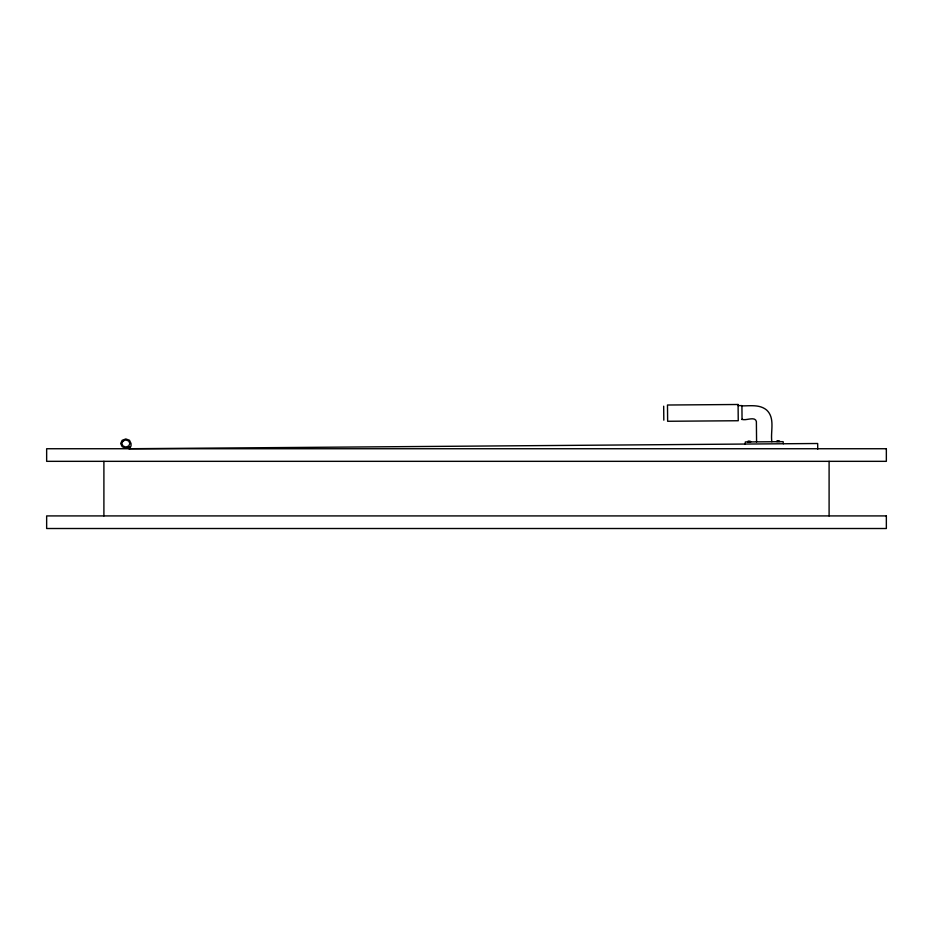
<?xml version="1.0" encoding="UTF-8"?>
<svg xmlns="http://www.w3.org/2000/svg" width="933" height="933" viewBox="0 0 933 933"><rect width="100%" height="100%" fill="white"/><g stroke="black" fill="none" stroke-linecap="round" stroke-linejoin="round"><path stroke-width="1.4" d="M745.152 444.05L745.327 441.95L783.114 441.659L783.323 443.758M128.754 448.376L129.535 446.685L125.897 448.05L122.223 446.744L120.684 443.537L122.165 440.318L125.803 438.953L129.465 440.259L131.017 443.467L131.04 445.834L129.722 448.715M738.096 405.622L741.922 405.598L742.05 419.57M741.922 405.867C750.249 405.983 759.649 404.234 766.611 410.019C775.416 418.171 770.331 431.361 771.848 441.752M742.05 419.302C745.759 421.121 754.984 415.826 756.383 421.529L756.581 441.869M128.766 448.726L817.67 443.502L817.728 449.1M663.678 406.193L663.806 420.165M829.099 461.334L829.099 515.914M103.901 461.334L103.901 515.914M122.958 441.006L121.803 443.537L123.016 446.044L125.885 447.059L128.731 445.997L129.897 443.467L128.684 440.959L125.815 439.933L122.958 441.006M748.056 441.379L747.555 441.717L750.89 441.694L750.377 441.367A3.044 3.044 0 0 0 748.056 441.379M777.096 441.169L776.594 441.507L779.93 441.472L779.417 441.146A3.044 3.044 0 0 0 777.096 441.169M738.085 404.49L667.48 405.015L667.643 421.273L738.248 420.736L738.085 404.49M886.35 448.738L46.65 448.738L46.65 461.334L886.35 461.334L886.35 448.738M886.35 515.914L46.65 515.914L46.65 528.51L886.35 528.51L886.35 515.914"/></g></svg>
